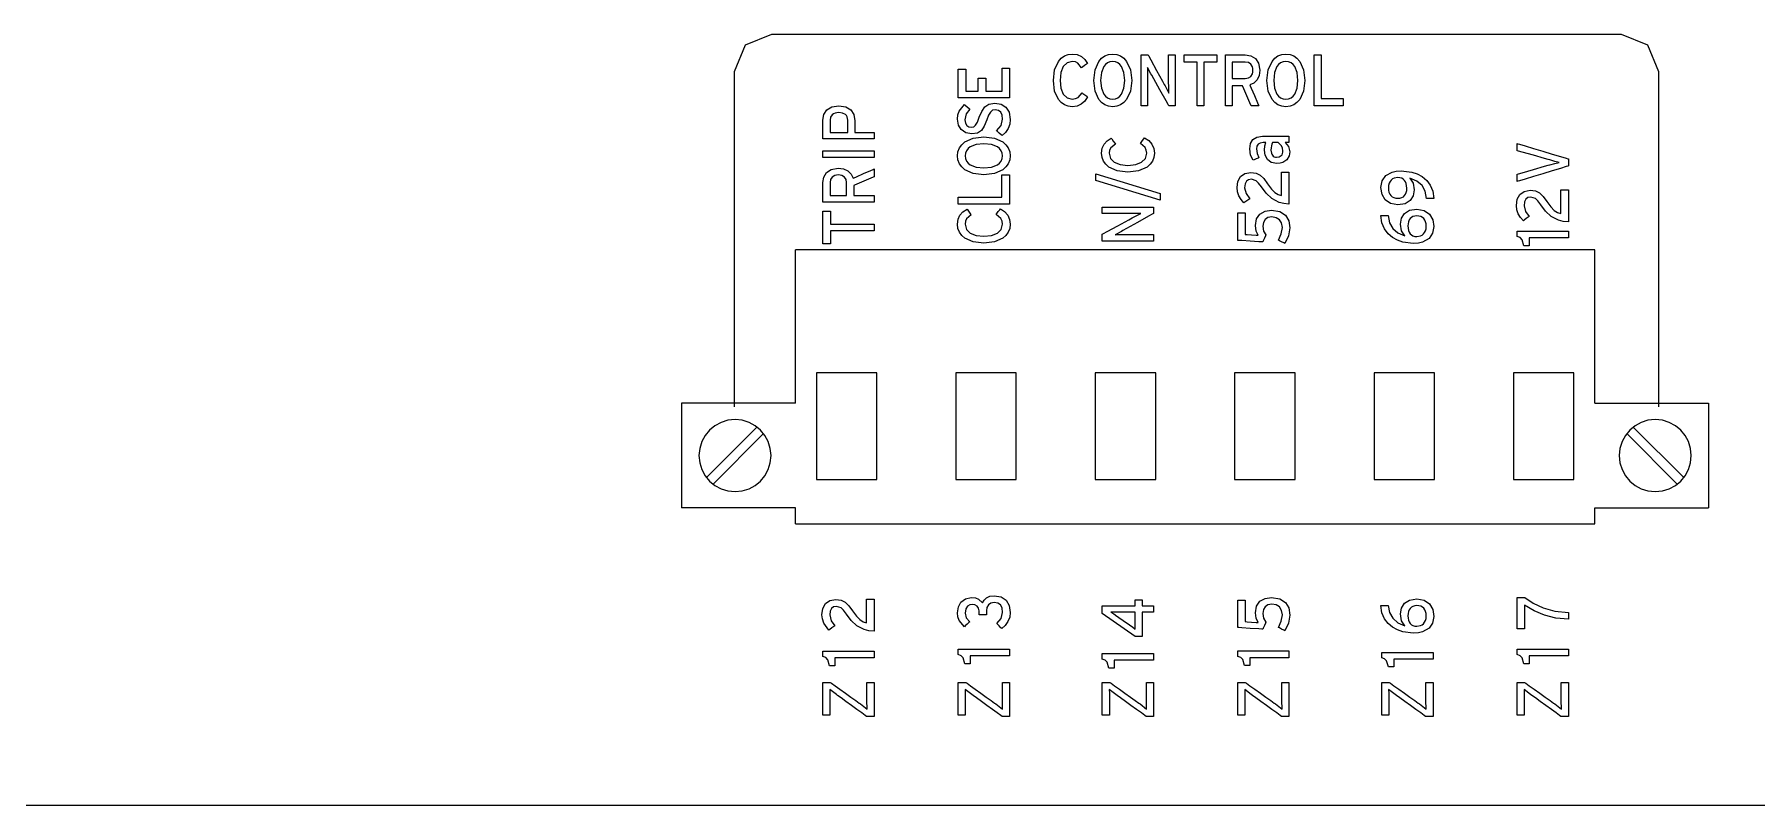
# Model space of a CAD drawing. Extents: x 0.1 to 17.4, y 0.3 to 5.
# Drawn here: x 7.076 to 10.774, y 0.666 to 2.321 of the extents above; entities that cross this region are included whole.
import ezdxf

# ---------------------------------------------------------------- set-up
doc = ezdxf.new("R2010")
doc.units = 0
doc.header["$MEASUREMENT"] = 0
doc.layers.get('0').update_dxf_attribs({"linetype": 'CONTINUOUS'})

msp = doc.modelspace()

# ---------------------------------------------------------------- linework, layer by layer
at = {"color": 7}
for p, q in [((10.4262, 1.8589), (8.7101, 1.8589)), ((8.7101, 1.5293), (8.7101, 1.8589)), ((10.4262, 1.5293), (10.4262, 1.8589)), ((8.4656, 1.5293), (8.4656, 1.3048)), ((8.7101, 1.5293), (8.4656, 1.5293)), ((10.4262, 1.5293), (10.6706, 1.5293)), ((10.6706, 1.5293), (10.6706, 1.3048)), ((8.5192, 1.3699), (8.6275, 1.4781)), ((8.5332, 1.3557), (8.6417, 1.4642)), ((10.6032, 1.3557), (10.4947, 1.4642)), ((10.6174, 1.3699), (10.5089, 1.4781)), ((8.7101, 1.3048), (8.4656, 1.3048)), ((8.7101, 1.2702), (8.7101, 1.3048)), ((10.4262, 1.2702), (10.4262, 1.3048)), ((10.4262, 1.3048), (10.6706, 1.3048)), ((8.7101, 1.2702), (10.4262, 1.2702)), ((17.1916, 0.6656), (0.3426, 0.6656))]:
    msp.add_line(p, q, dxfattribs=at)
for points in [[(10.5638, 1.5215), (10.5638, 1.5524), (10.5638, 1.634), (10.5638, 1.8814), (10.5638, 2.1289), (10.5638, 2.2104), (10.5638, 2.2413), (10.5404, 2.298), (10.4838, 2.3214), (10.4633, 2.3214), (10.4054, 2.3214), (10.1986, 2.3214), (9.9063, 2.3214), (9.5712, 2.3214), (9.2362, 2.3214), (8.9439, 2.3214), (8.7371, 2.3214), (8.6792, 2.3214), (8.6587, 2.3214), (8.6022, 2.298), (8.5787, 2.2413), (8.5787, 2.2104), (8.5787, 2.1289), (8.5787, 1.8814), (8.5787, 1.634), (8.5787, 1.5524), (8.5787, 1.5215)], [(9.3045, 2.1661), (9.2955, 2.1671), (9.2875, 2.1702), (9.2806, 2.1752), (9.2747, 2.1819), (9.2666, 2.1998), (9.2638, 2.2227), (9.2666, 2.2456), (9.2747, 2.2635), (9.2806, 2.2702), (9.2875, 2.2751), (9.2955, 2.2783), (9.3045, 2.2793), (9.3152, 2.278), (9.3242, 2.2741), (9.3314, 2.2677), (9.337, 2.259), (9.335, 2.2575), (9.3306, 2.2544), (9.3262, 2.2513), (9.3241, 2.2498), (9.3162, 2.2597), (9.311, 2.2622), (9.3045, 2.263), (9.2932, 2.2602), (9.2851, 2.2522), (9.2801, 2.2394), (9.2784, 2.2227), (9.2801, 2.206), (9.2851, 2.1934), (9.2932, 2.1855), (9.3045, 2.1827), (9.3112, 2.1836), (9.3168, 2.1862), (9.3255, 2.1962), (9.3273, 2.1948), (9.3314, 2.1917), (9.3355, 2.1885), (9.3374, 2.1871), (9.3314, 2.1781), (9.3238, 2.1715), (9.3148, 2.1674), (9.3045, 2.1661)], [(9.3913, 2.1661), (9.3823, 2.1671), (9.3743, 2.1702), (9.3674, 2.1752), (9.3615, 2.1819), (9.3534, 2.1998), (9.3506, 2.2227), (9.3534, 2.2456), (9.3615, 2.2635), (9.3674, 2.2702), (9.3743, 2.2751), (9.3823, 2.2783), (9.3913, 2.2793), (9.4001, 2.2783), (9.4081, 2.2751), (9.415, 2.2702), (9.4209, 2.2635), (9.4291, 2.2456), (9.432, 2.2227), (9.4291, 2.1998), (9.4209, 2.1819), (9.415, 2.1752), (9.4081, 2.1702), (9.4001, 2.1671), (9.3913, 2.1661)], [(9.3913, 2.263), (9.3853, 2.2623), (9.38, 2.2602), (9.3756, 2.2568), (9.3719, 2.2522), (9.3669, 2.2394), (9.3652, 2.2227), (9.3669, 2.206), (9.3719, 2.1934), (9.3756, 2.1888), (9.38, 2.1855), (9.3853, 2.1834), (9.3913, 2.1827), (9.3972, 2.1834), (9.4023, 2.1855), (9.4067, 2.1888), (9.4104, 2.1934), (9.4154, 2.206), (9.417, 2.2227), (9.4154, 2.2394), (9.4104, 2.2522), (9.4067, 2.2568), (9.4023, 2.2602), (9.3972, 2.2623), (9.3913, 2.263)], [(9.5117, 2.1678), (9.51, 2.1707), (9.5057, 2.1785), (9.4925, 2.2022), (9.4793, 2.2258), (9.475, 2.2336), (9.4733, 2.2366), (9.4662, 2.2502), (9.4662, 2.2453), (9.4662, 2.2382), (9.4662, 2.2247), (9.4662, 2.2223), (9.4662, 2.2158), (9.4662, 2.1962), (9.4662, 2.1767), (9.4662, 2.1702), (9.4662, 2.1678), (9.464, 2.1678), (9.4593, 2.1678), (9.4545, 2.1678), (9.4523, 2.1678), (9.4523, 2.169), (9.4523, 2.1725), (9.4523, 2.1849), (9.4523, 2.2025), (9.4523, 2.2227), (9.4523, 2.2429), (9.4523, 2.2605), (9.4523, 2.2729), (9.4523, 2.2764), (9.4523, 2.2776), (9.4546, 2.2776), (9.4598, 2.2776), (9.4649, 2.2776), (9.4672, 2.2776), (9.4688, 2.2748), (9.4729, 2.2672), (9.4854, 2.2442), (9.4978, 2.2213), (9.502, 2.2137), (9.5035, 2.2108), (9.5081, 2.2023), (9.5117, 2.1952), (9.5116, 2.2001), (9.5115, 2.2074), (9.5113, 2.221), (9.5113, 2.2234), (9.5113, 2.2298), (9.5113, 2.2493), (9.5113, 2.2688), (9.5113, 2.2752), (9.5113, 2.2776), (9.5135, 2.2776), (9.5184, 2.2776), (9.5233, 2.2776), (9.5256, 2.2776), (9.5256, 2.2764), (9.5256, 2.2729), (9.5256, 2.2605), (9.5256, 2.2429), (9.5256, 2.2227), (9.5256, 2.2025), (9.5256, 2.1849), (9.5256, 2.1725), (9.5256, 2.169), (9.5256, 2.1678), (9.5234, 2.1678), (9.5186, 2.1678), (9.5138, 2.1678), (9.5117, 2.1678)], [(9.6856, 2.2129), (9.6864, 2.2109), (9.6887, 2.2058), (9.6954, 2.1903), (9.7022, 2.1748), (9.7044, 2.1697), (9.7053, 2.1678), (9.7027, 2.1678), (9.697, 2.1678), (9.6912, 2.1678), (9.6887, 2.1678), (9.6878, 2.1696), (9.6857, 2.1745), (9.6792, 2.1895), (9.6726, 2.2044), (9.6705, 2.2093), (9.6697, 2.2112), (9.6663, 2.2112), (9.6588, 2.2112), (9.6514, 2.2112), (9.648, 2.2112), (9.648, 2.2093), (9.648, 2.2044), (9.648, 2.1895), (9.648, 2.1745), (9.648, 2.1696), (9.648, 2.1678), (9.6457, 2.1678), (9.6408, 2.1678), (9.6359, 2.1678), (9.6337, 2.1678), (9.6337, 2.169), (9.6337, 2.1725), (9.6337, 2.1849), (9.6337, 2.2025), (9.6337, 2.2227), (9.6337, 2.2429), (9.6337, 2.2605), (9.6337, 2.2729), (9.6337, 2.2764), (9.6337, 2.2776), (9.6355, 2.2776), (9.6403, 2.2776), (9.6547, 2.2776), (9.6692, 2.2776), (9.674, 2.2776), (9.6758, 2.2776), (9.6878, 2.2757), (9.6977, 2.2697), (9.7045, 2.2595), (9.707, 2.2447), (9.7055, 2.233), (9.7012, 2.2237), (9.6945, 2.217), (9.6856, 2.2129)], [(9.6758, 2.262), (9.6746, 2.262), (9.6714, 2.262), (9.6619, 2.262), (9.6523, 2.262), (9.6492, 2.262), (9.648, 2.262), (9.648, 2.2605), (9.648, 2.2565), (9.648, 2.2509), (9.648, 2.2444), (9.648, 2.2379), (9.648, 2.2323), (9.648, 2.2283), (9.648, 2.2268), (9.6492, 2.2268), (9.6523, 2.2268), (9.6619, 2.2268), (9.6714, 2.2268), (9.6746, 2.2268), (9.6758, 2.2268), (9.6825, 2.2279), (9.6878, 2.2311), (9.6912, 2.2366), (9.6921, 2.2402), (9.6924, 2.2444), (9.6921, 2.2485), (9.6912, 2.252), (9.6878, 2.2575), (9.6825, 2.2609), (9.6758, 2.262)], [(9.7629, 2.1661), (9.7541, 2.1671), (9.7461, 2.1702), (9.7392, 2.1752), (9.7333, 2.1819), (9.7251, 2.1998), (9.7222, 2.2227), (9.7251, 2.2456), (9.7333, 2.2635), (9.7392, 2.2702), (9.7461, 2.2751), (9.7541, 2.2783), (9.7629, 2.2793), (9.7719, 2.2783), (9.7799, 2.2751), (9.7868, 2.2702), (9.7927, 2.2635), (9.8008, 2.2456), (9.8036, 2.2227), (9.8008, 2.1998), (9.7927, 2.1819), (9.7868, 2.1752), (9.7799, 2.1702), (9.7719, 2.1671), (9.7629, 2.1661)], [(9.7629, 2.263), (9.7569, 2.2623), (9.7517, 2.2602), (9.7472, 2.2568), (9.7435, 2.2522), (9.7385, 2.2394), (9.7368, 2.2227), (9.7385, 2.206), (9.7435, 2.1934), (9.7472, 2.1888), (9.7517, 2.1855), (9.7569, 2.1834), (9.7629, 2.1827), (9.7689, 2.1834), (9.7741, 2.1855), (9.7786, 2.1888), (9.7823, 2.1934), (9.7873, 2.206), (9.789, 2.2227), (9.7873, 2.2394), (9.7823, 2.2522), (9.7786, 2.2568), (9.7741, 2.2602), (9.7689, 2.2623), (9.7629, 2.263)], [(8.8377, 2.1362), (8.8377, 2.1323), (8.8377, 2.1237), (8.8377, 2.1151), (8.8377, 2.1111), (8.8395, 2.1111), (8.8441, 2.1111), (8.8582, 2.1111), (8.8723, 2.1111), (8.877, 2.1111), (8.8788, 2.1111), (8.8788, 2.109), (8.8788, 2.1042), (8.8788, 2.0994), (8.8788, 2.0972), (8.8775, 2.0972), (8.874, 2.0972), (8.8616, 2.0972), (8.844, 2.0972), (8.8238, 2.0972), (8.8036, 2.0972), (8.7861, 2.0972), (8.7736, 2.0972), (8.7701, 2.0972), (8.7689, 2.0972), (8.7689, 2.099), (8.7689, 2.1035), (8.7689, 2.1172), (8.7689, 2.131), (8.7689, 2.1355), (8.7689, 2.1372), (8.771, 2.1497), (8.7775, 2.1594), (8.7882, 2.1658), (8.8031, 2.1681), (8.8181, 2.1658), (8.8289, 2.1593), (8.8355, 2.1492), (8.8377, 2.1362)], [(8.7843, 2.1372), (8.7843, 2.1361), (8.7843, 2.1332), (8.7843, 2.1242), (8.7843, 2.1152), (8.7843, 2.1123), (8.7843, 2.1111), (8.7847, 2.1111), (8.7859, 2.1111), (8.7902, 2.1111), (8.7963, 2.1111), (8.8033, 2.1111), (8.8103, 2.1111), (8.8164, 2.1111), (8.8207, 2.1111), (8.8219, 2.1111), (8.8223, 2.1111), (8.8223, 2.1123), (8.8223, 2.1152), (8.8223, 2.1242), (8.8223, 2.1332), (8.8223, 2.1361), (8.8223, 2.1372), (8.822, 2.1411), (8.821, 2.1444), (8.8194, 2.1472), (8.8172, 2.1495), (8.8111, 2.1525), (8.8031, 2.1535), (8.7989, 2.1532), (8.7951, 2.1524), (8.7919, 2.151), (8.7892, 2.1491), (8.7856, 2.1439), (8.7843, 2.1372)], [(9.1712, 2.1386), (9.17, 2.1284), (9.1665, 2.1192), (9.1609, 2.1111), (9.1536, 2.1044), (9.1518, 2.1059), (9.1478, 2.1094), (9.1439, 2.1129), (9.142, 2.1145), (9.1514, 2.1261), (9.1549, 2.1396), (9.154, 2.1483), (9.151, 2.1546), (9.1461, 2.1584), (9.139, 2.1596), (9.1334, 2.1585), (9.1288, 2.1548), (9.1248, 2.148), (9.1207, 2.1379), (9.1156, 2.1246), (9.1094, 2.1152), (9.1009, 2.1096), (9.0885, 2.1077), (9.0757, 2.1102), (9.066, 2.1169), (9.0599, 2.1269), (9.0578, 2.1393), (9.0588, 2.1486), (9.0617, 2.1568), (9.0727, 2.1708), (9.0746, 2.1692), (9.0786, 2.1657), (9.0827, 2.1622), (9.0846, 2.1606), (9.0766, 2.1507), (9.0741, 2.1383), (9.0752, 2.1311), (9.0781, 2.1261), (9.0824, 2.1232), (9.0876, 2.1223), (9.0928, 2.1233), (9.097, 2.1266), (9.1008, 2.1331), (9.1047, 2.1434), (9.11, 2.1561), (9.1165, 2.1657), (9.1254, 2.1718), (9.138, 2.1739), (9.1515, 2.1718), (9.162, 2.1654), (9.1688, 2.1544), (9.1712, 2.1386)], [(9.1712, 2.0606), (9.1701, 2.0518), (9.167, 2.0438), (9.1621, 2.0369), (9.1554, 2.031), (9.1375, 2.0228), (9.1146, 2.0199), (9.0916, 2.0228), (9.0737, 2.031), (9.067, 2.0369), (9.062, 2.0438), (9.0589, 2.0518), (9.0578, 2.0606), (9.0589, 2.0696), (9.062, 2.0776), (9.067, 2.0846), (9.0737, 2.0905), (9.0916, 2.0988), (9.1146, 2.1016), (9.1375, 2.0988), (9.1554, 2.0905), (9.1621, 2.0846), (9.167, 2.0776), (9.1701, 2.0696), (9.1712, 2.0606)], [(9.0744, 2.0606), (9.0751, 2.0547), (9.0772, 2.0496), (9.0806, 2.0452), (9.0852, 2.0415), (9.0979, 2.0365), (9.1146, 2.0348), (9.1313, 2.0365), (9.1439, 2.0415), (9.1485, 2.0452), (9.1518, 2.0496), (9.1539, 2.0547), (9.1546, 2.0606), (9.1539, 2.0666), (9.1518, 2.0718), (9.1485, 2.0763), (9.1439, 2.08), (9.1313, 2.085), (9.1146, 2.0867), (9.0979, 2.085), (9.0852, 2.08), (9.0806, 2.0763), (9.0772, 2.0718), (9.0751, 2.0666), (9.0744, 2.0606)], [(9.4808, 2.0664), (9.4797, 2.0574), (9.4766, 2.0494), (9.4716, 2.0425), (9.4649, 2.0366), (9.4469, 2.0285), (9.4238, 2.0257), (9.401, 2.0285), (9.3831, 2.0366), (9.3764, 2.0425), (9.3714, 2.0494), (9.3683, 2.0574), (9.3672, 2.0664), (9.3686, 2.0771), (9.3726, 2.086), (9.3791, 2.0932), (9.3879, 2.0989), (9.3893, 2.0969), (9.3925, 2.0925), (9.3956, 2.0881), (9.397, 2.086), (9.387, 2.0781), (9.3846, 2.0729), (9.3838, 2.0664), (9.3866, 2.0551), (9.3947, 2.047), (9.4073, 2.042), (9.4238, 2.0403), (9.4406, 2.042), (9.4533, 2.047), (9.4614, 2.0551), (9.4642, 2.0664), (9.4633, 2.0731), (9.4607, 2.0787), (9.4506, 2.0874), (9.452, 2.0893), (9.4552, 2.0933), (9.4583, 2.0974), (9.4598, 2.0993), (9.4686, 2.0933), (9.4752, 2.0856), (9.4794, 2.0766), (9.4808, 2.0664)], [(9.7697, 2.0891), (9.7684, 2.0891), (9.7656, 2.0891), (9.7628, 2.0891), (9.7616, 2.0891), (9.7686, 2.0804), (9.7714, 2.0694), (9.7699, 2.0605), (9.7651, 2.0524), (9.7565, 2.0466), (9.7506, 2.0449), (9.7436, 2.0443), (9.7317, 2.0466), (9.7233, 2.0526), (9.7184, 2.0618), (9.7168, 2.0732), (9.7177, 2.0821), (9.7202, 2.0891), (9.7141, 2.0891), (9.708, 2.0882), (9.7035, 2.0856), (9.7008, 2.0814), (9.6998, 2.0755), (9.7012, 2.0654), (9.7053, 2.0569), (9.7033, 2.056), (9.699, 2.054), (9.6947, 2.052), (9.6927, 2.0511), (9.6874, 2.0624), (9.6856, 2.0759), (9.6873, 2.087), (9.6923, 2.0955), (9.7009, 2.1011), (9.7131, 2.103), (9.7155, 2.103), (9.7219, 2.103), (9.7414, 2.103), (9.7608, 2.103), (9.7673, 2.103), (9.7697, 2.103), (9.7697, 2.1008), (9.7697, 2.096), (9.7697, 2.0913), (9.7697, 2.0891)], [(9.7344, 2.0891), (9.733, 2.086), (9.732, 2.0824), (9.7313, 2.078), (9.731, 2.0728), (9.7318, 2.0666), (9.7328, 2.0641), (9.7342, 2.0619), (9.736, 2.0602), (9.738, 2.0589), (9.7405, 2.0582), (9.7432, 2.0579), (9.7488, 2.0587), (9.7511, 2.0598), (9.7531, 2.0613), (9.7547, 2.0632), (9.7558, 2.0656), (9.7566, 2.0685), (9.7568, 2.0718), (9.7559, 2.0772), (9.7535, 2.082), (9.7501, 2.086), (9.7463, 2.0891), (9.7458, 2.0891), (9.7444, 2.0891), (9.7404, 2.0891), (9.7363, 2.0891), (9.7349, 2.0891), (9.7344, 2.0891)], [(10.3695, 2.0542), (10.3695, 2.0518), (10.3695, 2.0465), (10.3695, 2.0413), (10.3695, 2.0389), (10.3683, 2.0385), (10.3648, 2.0375), (10.3524, 2.0337), (10.3348, 2.0284), (10.3146, 2.0223), (10.2944, 2.0162), (10.2768, 2.0109), (10.2644, 2.0071), (10.2609, 2.0061), (10.2597, 2.0057), (10.2597, 2.0081), (10.2597, 2.0135), (10.2597, 2.0188), (10.2597, 2.0213), (10.2627, 2.0221), (10.2706, 2.0244), (10.2946, 2.0313), (10.3186, 2.0382), (10.3265, 2.0404), (10.3295, 2.0413), (10.3406, 2.0443), (10.3499, 2.0467), (10.3406, 2.0489), (10.3295, 2.0518), (10.3265, 2.0527), (10.3186, 2.0549), (10.2946, 2.0618), (10.2706, 2.0687), (10.2627, 2.0709), (10.2597, 2.0718), (10.2597, 2.0742), (10.2597, 2.0794), (10.2597, 2.0847), (10.2597, 2.0871), (10.2609, 2.0867), (10.2644, 2.0856), (10.2768, 2.0819), (10.2944, 2.0767), (10.3146, 2.0706), (10.3348, 2.0646), (10.3524, 2.0593), (10.3648, 2.0556), (10.3683, 2.0545), (10.3695, 2.0542)], [(8.8338, 2.0128), (8.8358, 2.0136), (8.8408, 2.0159), (8.8563, 2.0226), (8.8717, 2.0294), (8.8768, 2.0316), (8.8788, 2.0325), (8.8788, 2.0299), (8.8788, 2.0242), (8.8788, 2.0185), (8.8788, 2.0159), (8.8769, 2.015), (8.8719, 2.0129), (8.857, 2.0064), (8.842, 1.9998), (8.8371, 1.9977), (8.8352, 1.9969), (8.8352, 1.9935), (8.8352, 1.986), (8.8352, 1.9786), (8.8352, 1.9752), (8.8371, 1.9752), (8.842, 1.9752), (8.857, 1.9752), (8.8719, 1.9752), (8.8769, 1.9752), (8.8788, 1.9752), (8.8788, 1.9729), (8.8788, 1.968), (8.8788, 1.9631), (8.8788, 1.9609), (8.8775, 1.9609), (8.874, 1.9609), (8.8616, 1.9609), (8.844, 1.9609), (8.8238, 1.9609), (8.8036, 1.9609), (8.7861, 1.9609), (8.7736, 1.9609), (8.7701, 1.9609), (8.7689, 1.9609), (8.7689, 1.9627), (8.7689, 1.9675), (8.7689, 1.9821), (8.7689, 1.9967), (8.7689, 2.0015), (8.7689, 2.0033), (8.7708, 2.0151), (8.7768, 2.025), (8.787, 2.0317), (8.8016, 2.0342), (8.8136, 2.0327), (8.8229, 2.0284), (8.8297, 2.0217), (8.8338, 2.0128)], [(8.7843, 2.0033), (8.7843, 2.0021), (8.7843, 1.9989), (8.7843, 1.9892), (8.7843, 1.9796), (8.7843, 1.9764), (8.7843, 1.9752), (8.7858, 1.9752), (8.7899, 1.9752), (8.7955, 1.9752), (8.802, 1.9752), (8.8085, 1.9752), (8.8142, 1.9752), (8.8182, 1.9752), (8.8197, 1.9752), (8.8197, 1.9764), (8.8197, 1.9796), (8.8197, 1.9892), (8.8197, 1.9989), (8.8197, 2.0021), (8.8197, 2.0033), (8.8187, 2.0099), (8.8154, 2.015), (8.8099, 2.0184), (8.8063, 2.0193), (8.8021, 2.0196), (8.798, 2.0193), (8.7945, 2.0184), (8.7889, 2.015), (8.7855, 2.0099), (8.7843, 2.0033)], [(9.7697, 1.9572), (9.7584, 1.9582), (9.7486, 1.9606), (9.7328, 1.9688), (9.7205, 1.9805), (9.7104, 1.9942), (9.7044, 2.0021), (9.6993, 2.0071), (9.689, 2.0104), (9.683, 2.0094), (9.6784, 2.0061), (9.6754, 2.0003), (9.6744, 1.9918), (9.6775, 1.9796), (9.6856, 1.9687), (9.6836, 1.9673), (9.6793, 1.9641), (9.675, 1.961), (9.6731, 1.9596), (9.6667, 1.9666), (9.662, 1.9746), (9.6591, 1.9834), (9.6581, 1.9925), (9.6599, 2.0058), (9.6654, 2.0161), (9.6747, 2.0227), (9.688, 2.025), (9.6991, 2.0236), (9.7078, 2.0193), (9.7155, 2.0119), (9.7236, 2.0009), (9.7321, 1.9893), (9.7394, 1.9818), (9.7464, 1.9774), (9.7538, 1.9752), (9.7538, 1.9774), (9.7538, 1.9831), (9.7538, 2.0006), (9.7538, 2.0181), (9.7538, 2.0238), (9.7538, 2.026), (9.7562, 2.026), (9.7617, 2.026), (9.7672, 2.026), (9.7697, 2.026), (9.7697, 2.0231), (9.7697, 2.0153), (9.7697, 1.9916), (9.7697, 1.9679), (9.7697, 1.9602), (9.7697, 1.9572)], [(10.0806, 1.9694), (10.0782, 1.9694), (10.0728, 1.9694), (10.0675, 1.9694), (10.065, 1.9694), (10.0622, 1.9846), (10.0554, 1.997), (10.0444, 2.0064), (10.0294, 2.0128), (10.0361, 2.002), (10.0382, 1.9874), (10.0361, 1.975), (10.0297, 1.9648), (10.0189, 1.9578), (10.0037, 1.9552), (9.9878, 1.9581), (9.9763, 1.9661), (9.9694, 1.978), (9.967, 1.9928), (9.9695, 2.0069), (9.9773, 2.0183), (9.9909, 2.0259), (10, 2.028), (10.0108, 2.0287), (10.0336, 2.0259), (10.0451, 2.0219), (10.0559, 2.0161), (10.0654, 2.0081), (10.0731, 1.9978), (10.0783, 1.985), (10.0806, 1.9694)], [(9.983, 1.9921), (9.9834, 1.987), (9.9844, 1.9825), (9.9862, 1.9786), (9.9886, 1.9755), (9.9915, 1.973), (9.995, 1.9712), (9.9989, 1.9701), (10.0033, 1.9697), (10.008, 1.9701), (10.0119, 1.9712), (10.0152, 1.973), (10.0179, 1.9755), (10.02, 1.9786), (10.0215, 1.9823), (10.0224, 1.9866), (10.0227, 1.9914), (10.0223, 1.9965), (10.0214, 2.001), (10.0199, 2.0049), (10.0178, 2.0081), (10.0151, 2.0107), (10.0118, 2.0126), (10.0079, 2.0138), (10.0033, 2.0142), (9.9956, 2.0128), (9.9921, 2.011), (9.9891, 2.0086), (9.9866, 2.0055), (9.9846, 2.0017), (9.9834, 1.9973), (9.983, 1.9921)], [(10.3695, 1.9189), (10.3583, 1.9199), (10.3485, 1.9223), (10.3326, 1.9305), (10.3204, 1.9421), (10.3102, 1.9558), (10.3042, 1.9638), (10.2991, 1.9688), (10.2888, 1.9721), (10.2828, 1.9711), (10.2782, 1.9677), (10.2753, 1.962), (10.2743, 1.9535), (10.2773, 1.9413), (10.2854, 1.9304), (10.2835, 1.929), (10.2792, 1.9258), (10.2749, 1.9227), (10.2729, 1.9213), (10.2666, 1.9282), (10.2619, 1.9363), (10.259, 1.945), (10.258, 1.9541), (10.2598, 1.9675), (10.2653, 1.9778), (10.2746, 1.9844), (10.2878, 1.9867), (10.2989, 1.9853), (10.3077, 1.981), (10.3154, 1.9735), (10.3234, 1.9626), (10.3319, 1.9512), (10.3393, 1.9436), (10.3462, 1.9392), (10.3536, 1.9368), (10.3536, 1.939), (10.3536, 1.9448), (10.3536, 1.9623), (10.3536, 1.9798), (10.3536, 1.9855), (10.3536, 1.9877), (10.3561, 1.9877), (10.3616, 1.9877), (10.367, 1.9877), (10.3695, 1.9877), (10.3695, 1.9848), (10.3695, 1.977), (10.3695, 1.9533), (10.3695, 1.9296), (10.3695, 1.9218), (10.3695, 1.9189)], [(9.1712, 1.9138), (9.1701, 1.9049), (9.167, 1.897), (9.1621, 1.89), (9.1554, 1.8842), (9.1375, 1.876), (9.1146, 1.8731), (9.0916, 1.876), (9.0737, 1.8842), (9.067, 1.89), (9.062, 1.897), (9.0589, 1.9049), (9.0578, 1.9138), (9.0591, 1.9246), (9.0631, 1.9335), (9.0696, 1.9407), (9.0785, 1.9463), (9.0799, 1.9444), (9.083, 1.9401), (9.0861, 1.9358), (9.0875, 1.9338), (9.0776, 1.9256), (9.0752, 1.9204), (9.0744, 1.9138), (9.0772, 1.9028), (9.0852, 1.8947), (9.0979, 1.8897), (9.1146, 1.888), (9.1313, 1.8897), (9.1439, 1.8947), (9.1518, 1.9028), (9.1546, 1.9138), (9.1537, 1.9207), (9.1511, 1.9263), (9.141, 1.9348), (9.1425, 1.9367), (9.1456, 1.9409), (9.1488, 1.9451), (9.1502, 1.947), (9.1592, 1.9409), (9.1658, 1.9332), (9.1698, 1.9241), (9.1712, 1.9138)], [(9.4788, 1.9368), (9.4758, 1.9352), (9.468, 1.9309), (9.4443, 1.9177), (9.4207, 1.9045), (9.4129, 1.9002), (9.4099, 1.8985), (9.3964, 1.8914), (9.4012, 1.8915), (9.4083, 1.8916), (9.4218, 1.8918), (9.4242, 1.8918), (9.4307, 1.8918), (9.4503, 1.8918), (9.4699, 1.8918), (9.4763, 1.8918), (9.4788, 1.8918), (9.4788, 1.8895), (9.4788, 1.8846), (9.4788, 1.8797), (9.4788, 1.8775), (9.4775, 1.8775), (9.474, 1.8775), (9.4616, 1.8775), (9.444, 1.8775), (9.4238, 1.8775), (9.4037, 1.8775), (9.3861, 1.8775), (9.3736, 1.8775), (9.3701, 1.8775), (9.3689, 1.8775), (9.3689, 1.8798), (9.3689, 1.885), (9.3689, 1.8901), (9.3689, 1.8924), (9.3718, 1.894), (9.3794, 1.8982), (9.4025, 1.9107), (9.4255, 1.9233), (9.4332, 1.9275), (9.436, 1.9291), (9.4445, 1.9333), (9.4516, 1.9368), (9.4467, 1.9368), (9.4395, 1.9368), (9.4255, 1.9368), (9.4231, 1.9368), (9.4167, 1.9368), (9.3972, 1.9368), (9.3777, 1.9368), (9.3713, 1.9368), (9.3689, 1.9368), (9.3689, 1.939), (9.3689, 1.9438), (9.3689, 1.9486), (9.3689, 1.9508), (9.3701, 1.9508), (9.3736, 1.9508), (9.3861, 1.9508), (9.4037, 1.9508), (9.4238, 1.9508), (9.444, 1.9508), (9.4616, 1.9508), (9.474, 1.9508), (9.4775, 1.9508), (9.4788, 1.9508), (9.4788, 1.9486), (9.4788, 1.9438), (9.4788, 1.939), (9.4788, 1.9368)], [(9.7714, 1.906), (9.7688, 1.8886), (9.7605, 1.8728), (9.7584, 1.8738), (9.7538, 1.8762), (9.7491, 1.8785), (9.747, 1.8795), (9.7531, 1.8929), (9.7555, 1.9067), (9.7539, 1.9165), (9.7495, 1.9236), (9.7424, 1.9279), (9.7331, 1.9294), (9.7246, 1.928), (9.7184, 1.9241), (9.7147, 1.9179), (9.7134, 1.9097), (9.7153, 1.8993), (9.7202, 1.8914), (9.7191, 1.889), (9.7168, 1.8836), (9.7145, 1.8783), (9.7134, 1.8758), (9.7111, 1.876), (9.705, 1.8763), (9.6866, 1.8775), (9.6682, 1.8787), (9.6621, 1.8791), (9.6598, 1.8792), (9.6598, 1.8817), (9.6598, 1.8884), (9.6598, 1.9087), (9.6598, 1.929), (9.6598, 1.9357), (9.6598, 1.9382), (9.6623, 1.9382), (9.6676, 1.9382), (9.673, 1.9382), (9.6754, 1.9382), (9.6754, 1.9362), (9.6754, 1.931), (9.6754, 1.9151), (9.6754, 1.8993), (9.6754, 1.8941), (9.6754, 1.8921), (9.6766, 1.892), (9.6798, 1.8918), (9.6893, 1.8911), (9.6989, 1.8904), (9.702, 1.8901), (9.7032, 1.8901), (9.6991, 1.8993), (9.6975, 1.9111), (9.7001, 1.9254), (9.7074, 1.9357), (9.7185, 1.9419), (9.7324, 1.944), (9.7498, 1.9412), (9.7619, 1.9334), (9.7691, 1.9214), (9.7714, 1.906)], [(10.0806, 1.9087), (10.0781, 1.8946), (10.0703, 1.8832), (10.0566, 1.8756), (10.0474, 1.8735), (10.0366, 1.8728), (10.0139, 1.8756), (10.0025, 1.8796), (9.9918, 1.8854), (9.9823, 1.8934), (9.9746, 1.9038), (9.9693, 1.9167), (9.967, 1.9324), (9.9695, 1.9324), (9.9748, 1.9324), (9.9802, 1.9324), (9.9826, 1.9324), (9.9854, 1.9171), (9.9923, 1.9046), (10.0032, 1.8952), (10.0182, 1.889), (10.0115, 1.8998), (10.0094, 1.9141), (10.0115, 1.9266), (10.0179, 1.9368), (10.0287, 1.9438), (10.044, 1.9463), (10.0599, 1.9435), (10.0714, 1.9355), (10.0783, 1.9236), (10.0806, 1.9087)], [(10.025, 1.9101), (10.0253, 1.9051), (10.0262, 1.9006), (10.0277, 1.8968), (10.0299, 1.8935), (10.0326, 1.8909), (10.0359, 1.8889), (10.0398, 1.8877), (10.0444, 1.8873), (10.0521, 1.8888), (10.0555, 1.8906), (10.0584, 1.893), (10.0609, 1.8962), (10.0628, 1.8999), (10.0639, 1.9043), (10.0644, 1.9094), (10.064, 1.9145), (10.0629, 1.919), (10.0612, 1.9229), (10.0589, 1.926), (10.056, 1.9285), (10.0526, 1.9303), (10.0487, 1.9314), (10.0444, 1.9318), (10.0397, 1.9314), (10.0358, 1.9303), (10.0324, 1.9286), (10.0297, 1.9261), (10.0277, 1.923), (10.0262, 1.9193), (10.0253, 1.915), (10.025, 1.9101)], [(10.3695, 1.885), (10.3659, 1.885), (10.3564, 1.885), (10.3429, 1.885), (10.3275, 1.885), (10.312, 1.885), (10.2986, 1.885), (10.2891, 1.885), (10.2854, 1.885), (10.2854, 1.8823), (10.2854, 1.8763), (10.2854, 1.8704), (10.2854, 1.8677), (10.2836, 1.8677), (10.2797, 1.8677), (10.2757, 1.8677), (10.2739, 1.8677), (10.2701, 1.8806), (10.2658, 1.8851), (10.2597, 1.8877), (10.2597, 1.8895), (10.2597, 1.8934), (10.2597, 1.8974), (10.2597, 1.8992), (10.2609, 1.8992), (10.2644, 1.8992), (10.2768, 1.8992), (10.2944, 1.8992), (10.3146, 1.8992), (10.3348, 1.8992), (10.3524, 1.8992), (10.3648, 1.8992), (10.3683, 1.8992), (10.3695, 1.8992), (10.3695, 1.897), (10.3695, 1.8921), (10.3695, 1.8872), (10.3695, 1.885)], [(8.8847, 1.5951), (8.755, 1.5951), (8.755, 1.3655), (8.8847, 1.3655), (8.8847, 1.5951)], [(9.0544, 1.3655), (9.1841, 1.3655), (9.1841, 1.5951), (9.0544, 1.5951), (9.0544, 1.3655)], [(9.3536, 1.3655), (9.4835, 1.3655), (9.4835, 1.5951), (9.3536, 1.5951), (9.3536, 1.3655)], [(9.653, 1.3655), (9.7829, 1.3655), (9.7829, 1.5951), (9.653, 1.5951), (9.653, 1.3655)], [(9.9525, 1.3655), (10.082, 1.3655), (10.082, 1.5951), (9.9525, 1.5951), (9.9525, 1.3655)], [(10.2519, 1.3655), (10.3814, 1.3655), (10.3814, 1.5951), (10.2519, 1.5951), (10.2519, 1.3655)], [(8.6577, 1.417), (8.6561, 1.4326), (8.6516, 1.4471), (8.6445, 1.4603), (8.635, 1.4717), (8.6236, 1.4811), (8.6105, 1.4883), (8.5959, 1.4928), (8.5804, 1.4943), (8.5648, 1.4928), (8.5503, 1.4883), (8.5371, 1.4811), (8.5257, 1.4717), (8.5162, 1.4603), (8.5091, 1.4471), (8.5046, 1.4326), (8.503, 1.417), (8.5046, 1.4014), (8.5091, 1.3869), (8.5162, 1.3738), (8.5257, 1.3624), (8.5371, 1.3529), (8.5503, 1.3458), (8.5648, 1.3413), (8.5804, 1.3397), (8.5959, 1.3413), (8.6105, 1.3458), (8.6236, 1.3529), (8.635, 1.3624), (8.6445, 1.3738), (8.6516, 1.3869), (8.6561, 1.4014), (8.6577, 1.417), (8.6577, 1.417), (8.6577, 1.417)], [(10.6333, 1.417), (10.6318, 1.4326), (10.6273, 1.4471), (10.6201, 1.4603), (10.6107, 1.4717), (10.5993, 1.4811), (10.5861, 1.4883), (10.5716, 1.4928), (10.556, 1.4943), (10.5404, 1.4928), (10.5259, 1.4883), (10.5128, 1.4811), (10.5014, 1.4717), (10.4919, 1.4603), (10.4848, 1.4471), (10.4803, 1.4326), (10.4787, 1.417), (10.4803, 1.4014), (10.4848, 1.3869), (10.4919, 1.3738), (10.5014, 1.3624), (10.5128, 1.3529), (10.5259, 1.3458), (10.5404, 1.3413), (10.556, 1.3397), (10.5716, 1.3413), (10.5861, 1.3458), (10.5993, 1.3529), (10.6107, 1.3624), (10.6201, 1.3738), (10.6273, 1.3869), (10.6318, 1.4014), (10.6333, 1.417), (10.6333, 1.417), (10.6333, 1.417)], [(9.1712, 1.0803), (9.17, 1.0701), (9.1664, 1.0605), (9.1606, 1.0521), (9.1529, 1.0457), (9.1513, 1.0474), (9.1476, 1.0512), (9.144, 1.0549), (9.1424, 1.0566), (9.1518, 1.0673), (9.1549, 1.0803), (9.1537, 1.09), (9.1501, 1.0966), (9.1445, 1.1002), (9.137, 1.1013), (9.1295, 1.1), (9.1243, 1.0963), (9.1213, 1.0908), (9.1203, 1.0837), (9.1203, 1.0749), (9.1178, 1.0749), (9.1123, 1.0749), (9.1068, 1.0749), (9.1042, 1.0749), (9.1042, 1.0837), (9.1031, 1.0896), (9.0999, 1.0938), (9.0952, 1.0964), (9.0893, 1.0973), (9.0842, 1.0964), (9.0794, 1.0935), (9.0757, 1.0878), (9.0742, 1.079), (9.0769, 1.0688), (9.0844, 1.0603), (9.0826, 1.0586), (9.0786, 1.0549), (9.0745, 1.0512), (9.0727, 1.0495), (9.0617, 1.063), (9.0588, 1.0708), (9.0578, 1.0793), (9.0598, 1.0922), (9.0655, 1.1026), (9.0749, 1.1096), (9.0876, 1.1122), (9.0964, 1.1113), (9.103, 1.1088), (9.1117, 1.1007), (9.1149, 1.1068), (9.1202, 1.1118), (9.1276, 1.1151), (9.137, 1.1163), (9.1518, 1.1138), (9.1625, 1.1067), (9.169, 1.0954), (9.1712, 1.0803)], [(9.7714, 1.0746), (9.7688, 1.0571), (9.7605, 1.041), (9.7584, 1.0421), (9.7538, 1.0445), (9.7491, 1.047), (9.747, 1.0481), (9.7531, 1.0614), (9.7555, 1.0749), (9.7539, 1.0848), (9.7495, 1.092), (9.7424, 1.0964), (9.7331, 1.098), (9.7246, 1.0966), (9.7184, 1.0926), (9.7147, 1.0864), (9.7134, 1.0783), (9.7153, 1.0678), (9.7202, 1.0596), (9.7191, 1.0573), (9.7168, 1.052), (9.7145, 1.0468), (9.7134, 1.0444), (9.7111, 1.0445), (9.705, 1.0449), (9.6866, 1.0461), (9.6682, 1.0472), (9.6621, 1.0476), (9.6598, 1.0478), (9.6598, 1.0503), (9.6598, 1.057), (9.6598, 1.0773), (9.6598, 1.0976), (9.6598, 1.1042), (9.6598, 1.1068), (9.6623, 1.1068), (9.6676, 1.1068), (9.673, 1.1068), (9.6754, 1.1068), (9.6754, 1.1048), (9.6754, 1.0996), (9.6754, 1.0837), (9.6754, 1.0679), (9.6754, 1.0626), (9.6754, 1.0607), (9.6766, 1.0606), (9.6798, 1.0603), (9.6893, 1.0596), (9.6989, 1.0589), (9.702, 1.0587), (9.7032, 1.0586), (9.6991, 1.0678), (9.6975, 1.0793), (9.7001, 1.0938), (9.7074, 1.1042), (9.7185, 1.1104), (9.7324, 1.1125), (9.7498, 1.1097), (9.7619, 1.1019), (9.7691, 1.0899), (9.7714, 1.0746)], [(10.0806, 1.0718), (10.0781, 1.0576), (10.0703, 1.0462), (10.0566, 1.0387), (10.0474, 1.0366), (10.0366, 1.0359), (10.0139, 1.0388), (10.0025, 1.0427), (9.9918, 1.0485), (9.9823, 1.0565), (9.9746, 1.0668), (9.9693, 1.0796), (9.967, 1.0952), (9.9695, 1.0952), (9.9748, 1.0952), (9.9802, 1.0952), (9.9826, 1.0952), (9.9854, 1.0801), (9.9923, 1.0677), (10.0032, 1.0582), (10.0182, 1.0518), (10.0115, 1.0626), (10.0094, 1.0773), (10.0115, 1.0896), (10.0179, 1.0999), (10.0287, 1.1069), (10.044, 1.1095), (10.0599, 1.1066), (10.0714, 1.0985), (10.0783, 1.0866), (10.0806, 1.0718)], [(10.3695, 1.0803), (10.3695, 1.078), (10.3695, 1.073), (10.3695, 1.068), (10.3695, 1.0657), (10.3426, 1.0682), (10.3182, 1.0742), (10.2961, 1.0834), (10.2756, 1.0956), (10.2756, 1.0934), (10.2756, 1.0877), (10.2756, 1.0703), (10.2756, 1.053), (10.2756, 1.0472), (10.2756, 1.0451), (10.2731, 1.0451), (10.2676, 1.0451), (10.2622, 1.0451), (10.2597, 1.0451), (10.2597, 1.0479), (10.2597, 1.0555), (10.2597, 1.0786), (10.2597, 1.1017), (10.2597, 1.1093), (10.2597, 1.1122), (10.2623, 1.1122), (10.268, 1.1122), (10.2737, 1.1122), (10.2763, 1.1122), (10.2939, 1.1004), (10.3154, 1.0904), (10.3407, 1.0833), (10.3695, 1.0803)], [(8.8788, 1.04), (8.8675, 1.0411), (8.8577, 1.0435), (8.8418, 1.0517), (8.8296, 1.0633), (8.8194, 1.0769), (8.8134, 1.0849), (8.8083, 1.0899), (8.798, 1.0932), (8.7921, 1.0922), (8.7875, 1.089), (8.7846, 1.0833), (8.7836, 1.0749), (8.7866, 1.0626), (8.7945, 1.0515), (8.7925, 1.0501), (8.7882, 1.0469), (8.7839, 1.0438), (8.7819, 1.0423), (8.771, 1.0576), (8.7681, 1.0663), (8.767, 1.0752), (8.7689, 1.0888), (8.7745, 1.0992), (8.7838, 1.1058), (8.797, 1.1081), (8.8082, 1.1067), (8.817, 1.1023), (8.8247, 1.0947), (8.8328, 1.0837), (8.8412, 1.0723), (8.8484, 1.0649), (8.8553, 1.0604), (8.8626, 1.0579), (8.8626, 1.0601), (8.8626, 1.0659), (8.8626, 1.0834), (8.8626, 1.1009), (8.8626, 1.1066), (8.8626, 1.1088), (8.8652, 1.1088), (8.8707, 1.1088), (8.8762, 1.1088), (8.8788, 1.1088), (8.8788, 1.1058), (8.8788, 1.0981), (8.8788, 1.0744), (8.8788, 1.0507), (8.8788, 1.0429), (8.8788, 1.04)], [(9.4004, 1.0725), (9.4016, 1.0717), (9.4047, 1.0696), (9.414, 1.0632), (9.4233, 1.0568), (9.4264, 1.0547), (9.4276, 1.0539), (9.4344, 1.0489), (9.4398, 1.0447), (9.4398, 1.0519), (9.4398, 1.0603), (9.4398, 1.0612), (9.4398, 1.0635), (9.4398, 1.0705), (9.4398, 1.0775), (9.4398, 1.0798), (9.4398, 1.0807), (9.4384, 1.0807), (9.4347, 1.0807), (9.4237, 1.0807), (9.4126, 1.0807), (9.4089, 1.0807), (9.4076, 1.0807), (9.3968, 1.0808), (9.3915, 1.0809), (9.3875, 1.081), (9.3934, 1.0773), (9.4004, 1.0725)], [(10.025, 1.0732), (10.0253, 1.0681), (10.0262, 1.0636), (10.0277, 1.0598), (10.0299, 1.0565), (10.0326, 1.0539), (10.0359, 1.052), (10.0398, 1.0509), (10.0444, 1.0505), (10.0521, 1.0519), (10.0555, 1.0536), (10.0584, 1.056), (10.0609, 1.0591), (10.0628, 1.0629), (10.0639, 1.0674), (10.0644, 1.0725), (10.064, 1.0777), (10.0629, 1.0822), (10.0612, 1.086), (10.0589, 1.0892), (10.056, 1.0917), (10.0526, 1.0935), (10.0487, 1.0945), (10.0444, 1.0949), (10.0397, 1.0945), (10.0358, 1.0934), (10.0324, 1.0916), (10.0297, 1.0891), (10.0277, 1.086), (10.0262, 1.0823), (10.0253, 1.078), (10.025, 1.0732)], [(9.1695, 0.9871), (9.1659, 0.9871), (9.1563, 0.9871), (9.1429, 0.9871), (9.1274, 0.9871), (9.1119, 0.9871), (9.0984, 0.9871), (9.0889, 0.9871), (9.0853, 0.9871), (9.0853, 0.9844), (9.0853, 0.9786), (9.0853, 0.9728), (9.0853, 0.9701), (9.0835, 0.9701), (9.0796, 0.9701), (9.0757, 0.9701), (9.0739, 0.9701), (9.0701, 0.983), (9.0658, 0.9874), (9.0595, 0.9898), (9.0595, 0.9916), (9.0595, 0.9957), (9.0595, 0.9998), (9.0595, 1.0017), (9.0607, 1.0017), (9.0642, 1.0017), (9.0767, 1.0017), (9.0943, 1.0017), (9.1145, 1.0017), (9.1347, 1.0017), (9.1523, 1.0017), (9.1648, 1.0017), (9.1683, 1.0017), (9.1695, 1.0017), (9.1695, 0.9994), (9.1695, 0.9944), (9.1695, 0.9894), (9.1695, 0.9871)], [(10.3695, 0.9871), (10.3659, 0.9871), (10.3564, 0.9871), (10.3429, 0.9871), (10.3275, 0.9871), (10.312, 0.9871), (10.2986, 0.9871), (10.2891, 0.9871), (10.2854, 0.9871), (10.2854, 0.9844), (10.2854, 0.9786), (10.2854, 0.9728), (10.2854, 0.9701), (10.2836, 0.9701), (10.2797, 0.9701), (10.2757, 0.9701), (10.2739, 0.9701), (10.2701, 0.983), (10.2658, 0.9874), (10.2597, 0.9898), (10.2597, 0.9916), (10.2597, 0.9957), (10.2597, 0.9998), (10.2597, 1.0017), (10.2609, 1.0017), (10.2644, 1.0017), (10.2768, 1.0017), (10.2944, 1.0017), (10.3146, 1.0017), (10.3348, 1.0017), (10.3524, 1.0017), (10.3648, 1.0017), (10.3683, 1.0017), (10.3695, 1.0017), (10.3695, 0.9994), (10.3695, 0.9944), (10.3695, 0.9894), (10.3695, 0.9871)], [(8.8788, 0.983), (8.8751, 0.983), (8.8656, 0.983), (8.8521, 0.983), (8.8366, 0.983), (8.8211, 0.983), (8.8077, 0.983), (8.7981, 0.983), (8.7945, 0.983), (8.7945, 0.9803), (8.7945, 0.9744), (8.7945, 0.9684), (8.7945, 0.9657), (8.7927, 0.9657), (8.7888, 0.9657), (8.7849, 0.9657), (8.7831, 0.9657), (8.7793, 0.9788), (8.7751, 0.9832), (8.7689, 0.9857), (8.7689, 0.9875), (8.7689, 0.9915), (8.7689, 0.9954), (8.7689, 0.9972), (8.7701, 0.9972), (8.7736, 0.9972), (8.7861, 0.9972), (8.8036, 0.9972), (8.8238, 0.9972), (8.844, 0.9972), (8.8616, 0.9972), (8.874, 0.9972), (8.8775, 0.9972), (8.8788, 0.9972), (8.8788, 0.995), (8.8788, 0.9901), (8.8788, 0.9852), (8.8788, 0.983)], [(9.4788, 0.9776), (9.4751, 0.9776), (9.4656, 0.9776), (9.4522, 0.9776), (9.4367, 0.9776), (9.4213, 0.9776), (9.4078, 0.9776), (9.3983, 0.9776), (9.3947, 0.9776), (9.3947, 0.9749), (9.3947, 0.9691), (9.3947, 0.9633), (9.3947, 0.9606), (9.3929, 0.9606), (9.3889, 0.9606), (9.3849, 0.9606), (9.3831, 0.9606), (9.3795, 0.9735), (9.3752, 0.9779), (9.3689, 0.9803), (9.3689, 0.9821), (9.3689, 0.9862), (9.3689, 0.9903), (9.3689, 0.9922), (9.3701, 0.9922), (9.3736, 0.9922), (9.3861, 0.9922), (9.4037, 0.9922), (9.4238, 0.9922), (9.444, 0.9922), (9.4616, 0.9922), (9.474, 0.9922), (9.4775, 0.9922), (9.4788, 0.9922), (9.4788, 0.9899), (9.4788, 0.9849), (9.4788, 0.9799), (9.4788, 0.9776)], [(9.7697, 0.983), (9.7661, 0.983), (9.7566, 0.983), (9.7431, 0.983), (9.7276, 0.983), (9.7122, 0.983), (9.6987, 0.983), (9.6892, 0.983), (9.6856, 0.983), (9.6856, 0.9804), (9.6856, 0.9745), (9.6856, 0.9687), (9.6856, 0.9661), (9.6838, 0.9661), (9.6798, 0.9661), (9.6759, 0.9661), (9.6741, 0.9661), (9.6703, 0.9789), (9.666, 0.9833), (9.6598, 0.9857), (9.6598, 0.9876), (9.6598, 0.9917), (9.6598, 0.9957), (9.6598, 0.9976), (9.6611, 0.9976), (9.6646, 0.9976), (9.677, 0.9976), (9.6946, 0.9976), (9.7148, 0.9976), (9.7349, 0.9976), (9.7525, 0.9976), (9.765, 0.9976), (9.7685, 0.9976), (9.7697, 0.9976), (9.7697, 0.9953), (9.7697, 0.9903), (9.7697, 0.9853), (9.7697, 0.983)], [(10.0789, 0.9803), (10.0753, 0.9803), (10.0657, 0.9803), (10.0522, 0.9803), (10.0367, 0.9803), (10.0212, 0.9803), (10.0077, 0.9803), (9.9981, 0.9803), (9.9945, 0.9803), (9.9945, 0.9776), (9.9945, 0.9718), (9.9945, 0.966), (9.9945, 0.9633), (9.9927, 0.9633), (9.9887, 0.9633), (9.9848, 0.9633), (9.983, 0.9633), (9.9793, 0.9762), (9.975, 0.9806), (9.9687, 0.983), (9.9687, 0.9848), (9.9687, 0.9888), (9.9687, 0.9927), (9.9687, 0.9945), (9.97, 0.9945), (9.9735, 0.9945), (9.986, 0.9945), (10.0036, 0.9945), (10.0238, 0.9945), (10.0441, 0.9945), (10.0617, 0.9945), (10.0742, 0.9945), (10.0777, 0.9945), (10.0789, 0.9945), (10.0789, 0.9923), (10.0789, 0.9874), (10.0789, 0.9825), (10.0789, 0.9803)], [(8.8788, 0.8572), (8.8762, 0.8572), (8.8707, 0.8572), (8.8652, 0.8572), (8.8626, 0.8572), (8.8599, 0.8592), (8.8525, 0.8645), (8.8422, 0.872), (8.8303, 0.8806), (8.8184, 0.8892), (8.808, 0.8967), (8.8007, 0.902), (8.7979, 0.904), (8.7836, 0.9148), (8.7839, 0.9059), (8.784, 0.8955), (8.784, 0.894), (8.784, 0.89), (8.784, 0.8777), (8.784, 0.8655), (8.784, 0.8614), (8.784, 0.8599), (8.7816, 0.8599), (8.7764, 0.8599), (8.7712, 0.8599), (8.7689, 0.8599), (8.7689, 0.8629), (8.7689, 0.8709), (8.7689, 0.895), (8.7689, 0.9191), (8.7689, 0.9271), (8.7689, 0.9301), (8.7714, 0.9301), (8.7769, 0.9301), (8.7823, 0.9301), (8.7848, 0.9301), (8.7876, 0.9281), (8.795, 0.9228), (8.8054, 0.9154), (8.8173, 0.9069), (8.8292, 0.8984), (8.8396, 0.8909), (8.847, 0.8856), (8.8498, 0.8837), (8.8638, 0.8728), (8.8635, 0.8921), (8.8635, 0.8938), (8.8635, 0.8981), (8.8635, 0.9111), (8.8635, 0.9242), (8.8635, 0.9285), (8.8635, 0.9301), (8.8659, 0.9301), (8.8711, 0.9301), (8.8764, 0.9301), (8.8788, 0.9301), (8.8788, 0.927), (8.8788, 0.9187), (8.8788, 0.8937), (8.8788, 0.8686), (8.8788, 0.8603), (8.8788, 0.8572)], [(9.1695, 0.8572), (9.167, 0.8572), (9.1615, 0.8572), (9.1561, 0.8572), (9.1536, 0.8572), (9.1508, 0.8592), (9.1434, 0.8645), (9.133, 0.872), (9.1211, 0.8806), (9.1092, 0.8892), (9.0988, 0.8967), (9.0914, 0.902), (9.0886, 0.904), (9.0744, 0.9148), (9.0746, 0.9059), (9.0747, 0.8955), (9.0747, 0.894), (9.0747, 0.89), (9.0747, 0.8777), (9.0747, 0.8655), (9.0747, 0.8614), (9.0747, 0.8599), (9.0724, 0.8599), (9.0671, 0.8599), (9.0619, 0.8599), (9.0595, 0.8599), (9.0595, 0.8629), (9.0595, 0.8709), (9.0595, 0.895), (9.0595, 0.9191), (9.0595, 0.9271), (9.0595, 0.9301), (9.062, 0.9301), (9.0675, 0.9301), (9.0731, 0.9301), (9.0756, 0.9301), (9.0784, 0.9281), (9.0857, 0.9228), (9.0961, 0.9154), (9.108, 0.9069), (9.1199, 0.8984), (9.1302, 0.8909), (9.1376, 0.8856), (9.1404, 0.8837), (9.1546, 0.8728), (9.1543, 0.8921), (9.1543, 0.8938), (9.1543, 0.8981), (9.1543, 0.9111), (9.1543, 0.9242), (9.1543, 0.9285), (9.1543, 0.9301), (9.1566, 0.9301), (9.1619, 0.9301), (9.1671, 0.9301), (9.1695, 0.9301), (9.1695, 0.927), (9.1695, 0.9187), (9.1695, 0.8937), (9.1695, 0.8686), (9.1695, 0.8603), (9.1695, 0.8572)], [(9.4788, 0.8572), (9.4763, 0.8572), (9.4708, 0.8572), (9.4653, 0.8572), (9.4628, 0.8572), (9.46, 0.8592), (9.4527, 0.8645), (9.4423, 0.872), (9.4304, 0.8806), (9.4185, 0.8892), (9.4082, 0.8967), (9.4008, 0.902), (9.3981, 0.904), (9.3838, 0.9148), (9.3841, 0.9059), (9.3842, 0.8955), (9.3842, 0.894), (9.3842, 0.89), (9.3842, 0.8777), (9.3842, 0.8655), (9.3842, 0.8614), (9.3842, 0.8599), (9.3818, 0.8599), (9.3765, 0.8599), (9.3713, 0.8599), (9.3689, 0.8599), (9.3689, 0.8629), (9.3689, 0.8709), (9.3689, 0.895), (9.3689, 0.9191), (9.3689, 0.9271), (9.3689, 0.9301), (9.3714, 0.9301), (9.377, 0.9301), (9.3826, 0.9301), (9.3852, 0.9301), (9.388, 0.9281), (9.3953, 0.9228), (9.4057, 0.9154), (9.4176, 0.9069), (9.4294, 0.8984), (9.4398, 0.8909), (9.4472, 0.8856), (9.4499, 0.8837), (9.4638, 0.8728), (9.4638, 0.8921), (9.4638, 0.8938), (9.4638, 0.8981), (9.4638, 0.9111), (9.4638, 0.9242), (9.4638, 0.9285), (9.4638, 0.9301), (9.4662, 0.9301), (9.4713, 0.9301), (9.4764, 0.9301), (9.4788, 0.9301), (9.4788, 0.927), (9.4788, 0.9187), (9.4788, 0.8937), (9.4788, 0.8686), (9.4788, 0.8603), (9.4788, 0.8572)], [(9.7697, 0.8572), (9.7672, 0.8572), (9.7617, 0.8572), (9.7562, 0.8572), (9.7538, 0.8572), (9.751, 0.8592), (9.7436, 0.8645), (9.7332, 0.872), (9.7212, 0.8806), (9.7093, 0.8892), (9.6988, 0.8967), (9.6915, 0.902), (9.6887, 0.904), (9.6748, 0.9148), (9.6749, 0.9059), (9.6751, 0.8955), (9.6751, 0.894), (9.6751, 0.89), (9.6751, 0.8777), (9.6751, 0.8655), (9.6751, 0.8614), (9.6751, 0.8599), (9.6727, 0.8599), (9.6675, 0.8599), (9.6622, 0.8599), (9.6598, 0.8599), (9.6598, 0.8629), (9.6598, 0.8709), (9.6598, 0.895), (9.6598, 0.9191), (9.6598, 0.9271), (9.6598, 0.9301), (9.6623, 0.9301), (9.6678, 0.9301), (9.6733, 0.9301), (9.6758, 0.9301), (9.6786, 0.9281), (9.6859, 0.9228), (9.6963, 0.9154), (9.7082, 0.9069), (9.72, 0.8984), (9.7304, 0.8909), (9.7377, 0.8856), (9.7405, 0.8837), (9.7548, 0.8728), (9.7544, 0.8921), (9.7544, 0.8938), (9.7544, 0.8981), (9.7544, 0.9111), (9.7544, 0.9242), (9.7544, 0.9285), (9.7544, 0.9301), (9.7568, 0.9301), (9.7621, 0.9301), (9.7673, 0.9301), (9.7697, 0.9301), (9.7697, 0.927), (9.7697, 0.9187), (9.7697, 0.8937), (9.7697, 0.8686), (9.7697, 0.8603), (9.7697, 0.8572)], [(10.0789, 0.8572), (10.0764, 0.8572), (10.0708, 0.8572), (10.0652, 0.8572), (10.0627, 0.8572), (10.0599, 0.8592), (10.0525, 0.8645), (10.0422, 0.872), (10.0303, 0.8806), (10.0184, 0.8892), (10.008, 0.8967), (10.0007, 0.902), (9.9979, 0.904), (9.9837, 0.9148), (9.984, 0.9059), (9.984, 0.8955), (9.984, 0.894), (9.984, 0.89), (9.984, 0.8777), (9.984, 0.8655), (9.984, 0.8614), (9.984, 0.8599), (9.9816, 0.8599), (9.9764, 0.8599), (9.9711, 0.8599), (9.9687, 0.8599), (9.9687, 0.8629), (9.9687, 0.8709), (9.9687, 0.895), (9.9687, 0.9191), (9.9687, 0.9271), (9.9687, 0.9301), (9.9713, 0.9301), (9.9769, 0.9301), (9.9825, 0.9301), (9.985, 0.9301), (9.9878, 0.9281), (9.9951, 0.9228), (10.0055, 0.9154), (10.0174, 0.9069), (10.0293, 0.8984), (10.0397, 0.8909), (10.047, 0.8856), (10.0498, 0.8837), (10.064, 0.8728), (10.0637, 0.8921), (10.0637, 0.8938), (10.0637, 0.8981), (10.0637, 0.9111), (10.0637, 0.9242), (10.0637, 0.9285), (10.0637, 0.9301), (10.0661, 0.9301), (10.0713, 0.9301), (10.0766, 0.9301), (10.0789, 0.9301), (10.0789, 0.927), (10.0789, 0.9187), (10.0789, 0.8937), (10.0789, 0.8686), (10.0789, 0.8603), (10.0789, 0.8572)], [(10.3695, 0.8572), (10.367, 0.8572), (10.3616, 0.8572), (10.3561, 0.8572), (10.3536, 0.8572), (10.3508, 0.8592), (10.3434, 0.8645), (10.333, 0.872), (10.321, 0.8806), (10.3091, 0.8892), (10.2987, 0.8967), (10.2913, 0.902), (10.2885, 0.904), (10.2746, 0.9148), (10.2748, 0.9059), (10.2749, 0.8955), (10.2749, 0.894), (10.2749, 0.89), (10.2749, 0.8777), (10.2749, 0.8655), (10.2749, 0.8614), (10.2749, 0.8599), (10.2725, 0.8599), (10.2673, 0.8599), (10.2621, 0.8599), (10.2597, 0.8599), (10.2597, 0.8629), (10.2597, 0.8709), (10.2597, 0.895), (10.2597, 0.9191), (10.2597, 0.9271), (10.2597, 0.9301), (10.2622, 0.9301), (10.2676, 0.9301), (10.2731, 0.9301), (10.2756, 0.9301), (10.2784, 0.9281), (10.2857, 0.9228), (10.2961, 0.9154), (10.308, 0.9069), (10.3199, 0.8984), (10.3303, 0.8909), (10.3376, 0.8856), (10.3404, 0.8837), (10.3546, 0.8728), (10.3543, 0.8921), (10.3543, 0.8938), (10.3543, 0.8981), (10.3543, 0.9111), (10.3543, 0.9242), (10.3543, 0.9285), (10.3543, 0.9301), (10.3567, 0.9301), (10.3619, 0.9301), (10.3671, 0.9301), (10.3695, 0.9301), (10.3695, 0.927), (10.3695, 0.9187), (10.3695, 0.8937), (10.3695, 0.8686), (10.3695, 0.8603), (10.3695, 0.8572)]]:
    msp.add_lwpolyline(points, dxfattribs=at)
for points in [[(9.5869, 2.2617), (9.5869, 2.1678), (9.5723, 2.1678), (9.5723, 2.2617), (9.5445, 2.2617), (9.5445, 2.2776), (9.6147, 2.2776), (9.6147, 2.2617)], [(9.8239, 2.1678), (9.8239, 2.2776), (9.8385, 2.2776), (9.8385, 2.184), (9.8863, 2.184), (9.8863, 2.1678)], [(9.1695, 2.1854), (9.0595, 2.1854), (9.0595, 2.2471), (9.0756, 2.2471), (9.0756, 2.1996), (9.1027, 2.1996), (9.1027, 2.2274), (9.1187, 2.2274), (9.1187, 2.1996), (9.1536, 2.1996), (9.1536, 2.2491), (9.1695, 2.2491)], [(8.8788, 2.0569), (8.7689, 2.0569), (8.7689, 2.0715), (8.8788, 2.0715)], [(9.1695, 1.9572), (9.0595, 1.9572), (9.0595, 1.9718), (9.1532, 1.9718), (9.1532, 2.0196), (9.1695, 2.0196)], [(9.493, 1.9796), (9.493, 1.9653), (9.355, 2.0081), (9.355, 2.0223)], [(8.785, 1.9141), (8.8788, 1.9141), (8.8788, 1.8995), (8.785, 1.8995), (8.785, 1.8717), (8.7689, 1.8717), (8.7689, 1.9419), (8.785, 1.9419)], [(9.4543, 1.0946), (9.4788, 1.0946), (9.4788, 1.0807), (9.4547, 1.0807), (9.4547, 1.0284), (9.4391, 1.0284), (9.3689, 1.0783), (9.3689, 1.0946), (9.4398, 1.0946), (9.4398, 1.1074), (9.4543, 1.1074)]]:
    msp.add_lwpolyline(points, close=True, dxfattribs=at)

doc.saveas('drawing.dxf')
